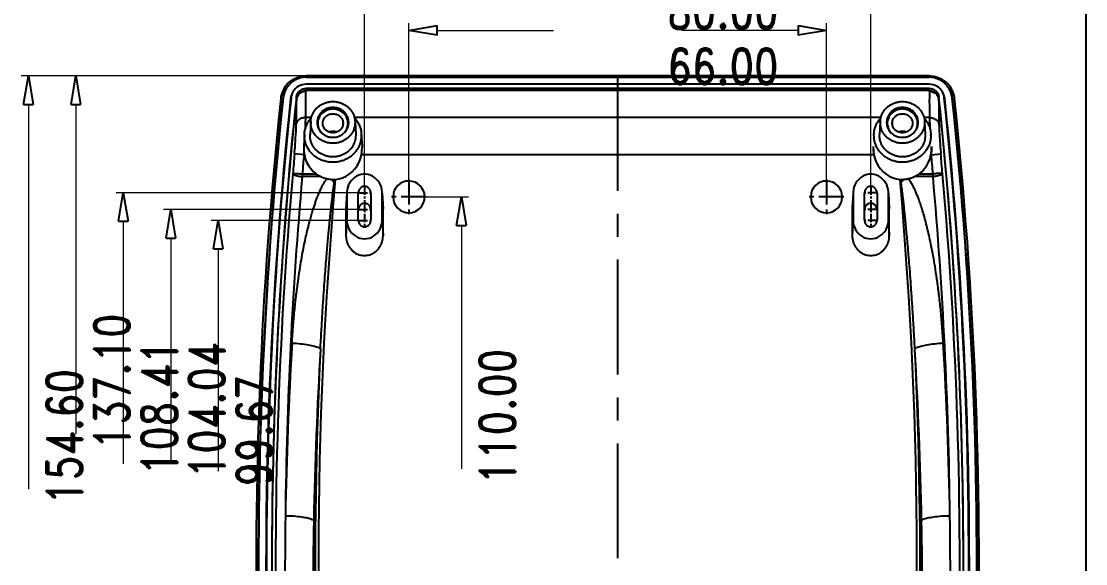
# Model space of a CAD drawing. Header units: millimetres. Extents: x -2947 to 97, y -3022 to 322.
# Drawn here: x -1295.5 to -1160.9, y -2249.8 to -2181.3 of the extents above; entities that cross this region are included whole.
import ezdxf
from ezdxf.enums import TextEntityAlignment as Align

# ---------------------------------------------------------------- set-up
doc = ezdxf.new("R2010")
doc.units = ezdxf.units.MM
doc.linetypes.add('CENTER', pattern=[50.8, 31.75, -6.35, 6.35, -6.35])
doc.layers.get('0').update_dxf_attribs({"linetype": 'CONTINUOUS'})
doc.layers.get('Defpoints').update_dxf_attribs({"linetype": 'CONTINUOUS'})
doc.layers.add('dim', color=3, linetype='CONTINUOUS', lineweight=9)
doc.styles.add('LongTou', font='romand.shx', dxfattribs={"width": 0.8, "bigfont": 'whgdtxt.shx'})

msp = doc.modelspace()

# ---------------------------------------------------------------- linework, layer by layer
at = {"color": 0, "linetype": 'ByBlock', "lineweight": -2}
for p, q in [((-1246.49, -2182.41), (-1242.89, -2181.81)), ((-1242.89, -2183.01), (-1246.49, -2182.41)), ((-1242.89, -2183.01), (-1242.89, -2181.81)), ((-1197.29, -2181.81), (-1193.69, -2182.41)), ((-1197.29, -2181.81), (-1197.29, -2183.01)), ((-1193.69, -2182.41), (-1197.29, -2183.01)), ((-1295.19, -2191.76), (-1294.59, -2188.16)), ((-1294.59, -2188.16), (-1293.99, -2191.76)), ((-1289.19, -2191.76), (-1288.59, -2188.16)), ((-1288.59, -2188.16), (-1287.99, -2191.76)), ((-1295.19, -2191.76), (-1293.99, -2191.76)), ((-1289.19, -2191.76), (-1287.99, -2191.76)), ((-1283.19, -2206.52), (-1282.59, -2202.92)), ((-1282.59, -2202.92), (-1281.99, -2206.52)), ((-1240.45, -2207.04), (-1239.85, -2203.44)), ((-1239.85, -2203.44), (-1239.25, -2207.04)), ((-1277.19, -2208.66), (-1276.59, -2205.06)), ((-1276.59, -2205.06), (-1275.99, -2208.66)), ((-1283.19, -2206.52), (-1281.99, -2206.52)), ((-1271.19, -2210.01), (-1270.59, -2206.41)), ((-1270.59, -2206.41), (-1269.99, -2210.01)), ((-1240.45, -2207.04), (-1239.25, -2207.04)), ((-1277.19, -2208.66), (-1275.99, -2208.66)), ((-1271.19, -2210.01), (-1269.99, -2210.01))]:
    msp.add_line(p, q, dxfattribs=at)
at = {"color": 7}
for p, q in [((-1180.69, -2188.16), (-1259.49, -2188.16)), ((-1180.69, -2189.22), (-1259.49, -2189.22)), ((-1259.46, -2188.33), (-1180.72, -2188.33)), ((-1180.69, -2189.75), (-1259.49, -2189.75)), ((-1259.49, -2190.02), (-1259.49, -2189.75)), ((-1180.69, -2190.02), (-1259.49, -2190.02)), ((-1180.69, -2190.02), (-1180.69, -2189.75)), ((-1262.39, -2190.98), (-1262.43, -2191.04)), ((-1261.38, -2190.91), (-1261.45, -2191.04)), ((-1260.71, -2191.17), (-1260.71, -2190.85)), ((-1260.71, -2191.15), (-1260.71, -2191.17)), ((-1179.47, -2191.17), (-1179.47, -2190.85)), ((-1178.8, -2190.91), (-1178.73, -2191.04)), ((-1177.79, -2190.98), (-1177.76, -2191.04)), ((-1258.81, -2193.43), (-1259.52, -2193.43)), ((-1256.09, -2192.15), (-1256.09, -2192.34)), ((-1186.81, -2193.43), (-1253.37, -2193.43)), ((-1184.09, -2192.15), (-1184.09, -2192.34)), ((-1180.66, -2193.43), (-1181.37, -2193.43)), ((-1258.89, -2193.91), (-1258.97, -2195.55)), ((-1253.29, -2193.91), (-1253.21, -2195.55)), ((-1186.89, -2193.91), (-1186.97, -2195.55)), ((-1181.29, -2193.91), (-1181.21, -2195.55)), ((-1259.69, -2195.52), (-1259.77, -2197.1)), ((-1252.5, -2195.52), (-1252.41, -2197.09)), ((-1180.5, -2195.52), (-1180.49, -2195.68)), ((-1180.41, -2197.1), (-1180.41, -2197.1)), ((-1259.76, -2198.12), (-1260.95, -2198.02)), ((-1259.7, -2198.12), (-1259.76, -2198.12)), ((-1259.7, -2198.12), (-1259.58, -2198.59)), ((-1259.58, -2198.59), (-1259.41, -2199.05)), ((-1252.79, -2199.07), (-1252.6, -2198.61)), ((-1252.6, -2198.61), (-1252.48, -2198.12)), ((-1187.7, -2198.12), (-1252.48, -2198.12)), ((-1187.7, -2198.12), (-1187.58, -2198.61)), ((-1187.58, -2198.61), (-1187.4, -2199.07)), ((-1180.78, -2199.05), (-1180.6, -2198.59)), ((-1180.6, -2198.59), (-1180.48, -2198.12)), ((-1180.43, -2198.12), (-1180.48, -2198.12)), ((-1180.43, -2198.12), (-1179.23, -2198.02)), ((-1259.41, -2199.05), (-1259.18, -2199.48)), ((-1259.18, -2199.48), (-1258.9, -2199.88)), ((-1258.9, -2199.88), (-1258.58, -2200.23)), ((-1253.64, -2200.27), (-1253.31, -2199.91)), ((-1253.31, -2199.91), (-1253.02, -2199.51)), ((-1253.02, -2199.51), (-1252.79, -2199.07)), ((-1187.4, -2199.07), (-1187.16, -2199.51)), ((-1187.16, -2199.51), (-1186.87, -2199.91)), ((-1186.87, -2199.91), (-1186.54, -2200.27)), ((-1181.6, -2200.23), (-1181.28, -2199.88)), ((-1181.28, -2199.88), (-1181, -2199.48)), ((-1181, -2199.48), (-1180.78, -2199.05)), ((-1259.95, -2200.54), (-1259.97, -2200.89)), ((-1257.63, -2200.89), (-1259.97, -2200.89)), ((-1259.95, -2200.54), (-1258.22, -2200.54)), ((-1258.58, -2200.23), (-1258.22, -2200.54)), ((-1255.9, -2201.58), (-1255.85, -2201.25)), ((-1255.79, -2201.24), (-1255.32, -2201.17)), ((-1255.32, -2201.17), (-1254.86, -2201.03)), ((-1254.86, -2201.03), (-1254.43, -2200.83)), ((-1254.43, -2200.83), (-1254.02, -2200.58)), ((-1254.02, -2200.58), (-1253.64, -2200.27)), ((-1253.78, -2201.41), (-1253.96, -2201.66)), ((-1253.58, -2201.19), (-1253.78, -2201.41)), ((-1253.34, -2200.99), (-1253.58, -2201.19)), ((-1253.09, -2200.84), (-1253.34, -2200.99)), ((-1252.82, -2200.72), (-1253.09, -2200.84)), ((-1252.53, -2200.63), (-1252.82, -2200.72)), ((-1252.24, -2200.59), (-1252.53, -2200.63)), ((-1251.94, -2200.59), (-1252.24, -2200.59)), ((-1251.65, -2200.63), (-1251.94, -2200.59)), ((-1251.37, -2200.72), (-1251.65, -2200.63)), ((-1251.09, -2200.84), (-1251.37, -2200.72)), ((-1250.84, -2200.99), (-1251.09, -2200.84)), ((-1250.61, -2201.19), (-1250.84, -2200.99)), ((-1250.4, -2201.41), (-1250.61, -2201.19)), ((-1250.22, -2201.66), (-1250.4, -2201.41)), ((-1189.78, -2201.41), (-1189.96, -2201.66)), ((-1189.58, -2201.19), (-1189.78, -2201.41)), ((-1189.34, -2200.99), (-1189.58, -2201.19)), ((-1189.09, -2200.84), (-1189.34, -2200.99)), ((-1188.82, -2200.72), (-1189.09, -2200.84)), ((-1188.53, -2200.63), (-1188.82, -2200.72)), ((-1188.24, -2200.59), (-1188.53, -2200.63)), ((-1187.94, -2200.59), (-1188.24, -2200.59)), ((-1187.65, -2200.63), (-1187.94, -2200.59)), ((-1187.37, -2200.72), (-1187.65, -2200.63)), ((-1187.09, -2200.84), (-1187.37, -2200.72)), ((-1186.84, -2200.99), (-1187.09, -2200.84)), ((-1186.61, -2201.19), (-1186.84, -2200.99)), ((-1186.4, -2201.41), (-1186.61, -2201.19)), ((-1186.54, -2200.27), (-1186.16, -2200.58)), ((-1186.22, -2201.66), (-1186.4, -2201.41)), ((-1186.16, -2200.58), (-1185.76, -2200.83)), ((-1185.76, -2200.83), (-1185.32, -2201.03)), ((-1185.32, -2201.03), (-1184.86, -2201.17)), ((-1184.86, -2201.17), (-1184.39, -2201.24)), ((-1184.28, -2201.58), (-1184.34, -2201.25)), ((-1180.22, -2200.89), (-1182.55, -2200.89)), ((-1181.97, -2200.54), (-1181.6, -2200.23)), ((-1181.97, -2200.54), (-1180.23, -2200.54)), ((-1180.23, -2200.54), (-1180.22, -2200.89)), ((-1254.29, -2202.52), (-1254.33, -2202.84)), ((-1254.33, -2202.84), (-1254.33, -2202.97)), ((-1254.22, -2202.22), (-1254.29, -2202.52)), ((-1254.11, -2201.93), (-1254.22, -2202.22)), ((-1253.96, -2201.66), (-1254.11, -2201.93)), ((-1252.88, -2202.86), (-1252.89, -2202.97)), ((-1252.86, -2202.75), (-1252.88, -2202.86)), ((-1252.83, -2202.64), (-1252.86, -2202.75)), ((-1252.78, -2202.54), (-1252.83, -2202.64)), ((-1252.73, -2202.45), (-1252.78, -2202.54)), ((-1252.66, -2202.37), (-1252.73, -2202.45)), ((-1252.58, -2202.29), (-1252.66, -2202.37)), ((-1252.49, -2202.23), (-1252.58, -2202.29)), ((-1252.4, -2202.18), (-1252.49, -2202.23)), ((-1252.3, -2202.15), (-1252.4, -2202.18)), ((-1252.2, -2202.12), (-1252.3, -2202.15)), ((-1252.09, -2202.12), (-1252.2, -2202.12)), ((-1251.99, -2202.12), (-1252.09, -2202.12)), ((-1251.88, -2202.15), (-1251.99, -2202.12)), ((-1251.79, -2202.18), (-1251.88, -2202.15)), ((-1251.69, -2202.23), (-1251.79, -2202.18)), ((-1251.6, -2202.29), (-1251.69, -2202.23)), ((-1251.53, -2202.37), (-1251.6, -2202.29)), ((-1251.46, -2202.45), (-1251.53, -2202.37)), ((-1251.4, -2202.54), (-1251.46, -2202.45)), ((-1251.35, -2202.64), (-1251.4, -2202.54)), ((-1251.32, -2202.75), (-1251.35, -2202.64)), ((-1251.3, -2202.86), (-1251.32, -2202.75)), ((-1251.29, -2202.97), (-1251.3, -2202.86)), ((-1250.08, -2201.93), (-1250.22, -2201.66)), ((-1249.96, -2202.22), (-1250.08, -2201.93)), ((-1249.89, -2202.52), (-1249.96, -2202.22)), ((-1249.85, -2202.84), (-1249.89, -2202.52)), ((-1249.85, -2202.97), (-1249.85, -2202.84)), ((-1190.29, -2202.52), (-1190.33, -2202.84)), ((-1190.33, -2202.84), (-1190.33, -2202.97)), ((-1190.22, -2202.22), (-1190.29, -2202.52)), ((-1190.11, -2201.93), (-1190.22, -2202.22)), ((-1189.96, -2201.66), (-1190.11, -2201.93)), ((-1188.88, -2202.86), (-1188.89, -2202.97)), ((-1188.86, -2202.75), (-1188.88, -2202.86)), ((-1188.83, -2202.64), (-1188.86, -2202.75)), ((-1188.78, -2202.54), (-1188.83, -2202.64)), ((-1188.73, -2202.45), (-1188.78, -2202.54)), ((-1188.66, -2202.37), (-1188.73, -2202.45)), ((-1188.58, -2202.29), (-1188.66, -2202.37)), ((-1188.49, -2202.23), (-1188.58, -2202.29)), ((-1188.4, -2202.18), (-1188.49, -2202.23)), ((-1188.3, -2202.15), (-1188.4, -2202.18)), ((-1188.2, -2202.12), (-1188.3, -2202.15)), ((-1188.09, -2202.12), (-1188.2, -2202.12)), ((-1187.99, -2202.12), (-1188.09, -2202.12)), ((-1187.88, -2202.15), (-1187.99, -2202.12)), ((-1187.79, -2202.18), (-1187.88, -2202.15)), ((-1187.69, -2202.23), (-1187.79, -2202.18)), ((-1187.6, -2202.29), (-1187.69, -2202.23)), ((-1187.53, -2202.37), (-1187.6, -2202.29)), ((-1187.46, -2202.45), (-1187.53, -2202.37)), ((-1187.4, -2202.54), (-1187.46, -2202.45)), ((-1187.35, -2202.64), (-1187.4, -2202.54)), ((-1187.32, -2202.75), (-1187.35, -2202.64)), ((-1187.3, -2202.86), (-1187.32, -2202.75)), ((-1187.29, -2202.97), (-1187.3, -2202.86)), ((-1186.08, -2201.93), (-1186.22, -2201.66)), ((-1185.96, -2202.22), (-1186.08, -2201.93)), ((-1185.89, -2202.52), (-1185.96, -2202.22)), ((-1185.85, -2202.84), (-1185.89, -2202.52)), ((-1185.85, -2202.97), (-1185.85, -2202.84)), ((-1254.33, -2202.97), (-1254.44, -2204.96)), ((-1254.33, -2202.97), (-1254.43, -2204.83)), ((-1254.33, -2202.97), (-1254.33, -2206.36)), ((-1252.89, -2206.36), (-1252.89, -2202.97)), ((-1251.29, -2202.97), (-1251.29, -2206.36)), ((-1249.75, -2204.83), (-1249.85, -2202.97)), ((-1249.85, -2202.97), (-1249.75, -2204.96)), ((-1249.85, -2206.36), (-1249.85, -2202.97)), ((-1190.33, -2202.97), (-1190.44, -2204.96)), ((-1190.33, -2202.97), (-1190.43, -2204.83)), ((-1190.33, -2202.97), (-1190.33, -2206.36)), ((-1188.89, -2206.36), (-1188.89, -2202.97)), ((-1187.29, -2202.97), (-1187.29, -2206.36)), ((-1185.75, -2204.83), (-1185.85, -2202.97)), ((-1185.85, -2202.97), (-1185.75, -2204.96)), ((-1185.85, -2206.36), (-1185.85, -2202.97)), ((-1254.43, -2204.83), (-1254.44, -2204.96)), ((-1254.44, -2204.96), (-1254.44, -2208.36)), ((-1252.88, -2204.99), (-1252.89, -2205.11)), ((-1252.86, -2204.89), (-1252.88, -2204.99)), ((-1252.83, -2204.78), (-1252.86, -2204.89)), ((-1252.78, -2204.68), (-1252.83, -2204.78)), ((-1252.73, -2204.59), (-1252.78, -2204.68)), ((-1252.66, -2204.5), (-1252.73, -2204.59)), ((-1252.58, -2204.43), (-1252.66, -2204.5)), ((-1252.49, -2204.37), (-1252.58, -2204.43)), ((-1252.4, -2204.32), (-1252.49, -2204.37)), ((-1252.3, -2204.29), (-1252.4, -2204.32)), ((-1252.2, -2204.26), (-1252.3, -2204.29)), ((-1252.09, -2204.26), (-1252.2, -2204.26)), ((-1251.99, -2204.26), (-1252.09, -2204.26)), ((-1251.88, -2204.29), (-1251.99, -2204.26)), ((-1251.79, -2204.32), (-1251.88, -2204.29)), ((-1251.69, -2204.37), (-1251.79, -2204.32)), ((-1251.6, -2204.43), (-1251.69, -2204.37)), ((-1251.53, -2204.5), (-1251.6, -2204.43)), ((-1251.46, -2204.59), (-1251.53, -2204.5)), ((-1251.4, -2204.68), (-1251.46, -2204.59)), ((-1251.35, -2204.78), (-1251.4, -2204.68)), ((-1251.32, -2204.89), (-1251.35, -2204.78)), ((-1251.3, -2204.99), (-1251.32, -2204.89)), ((-1251.29, -2205.11), (-1251.3, -2204.99)), ((-1249.75, -2204.96), (-1249.75, -2204.83)), ((-1249.75, -2208.36), (-1249.75, -2204.96)), ((-1190.43, -2204.83), (-1190.44, -2204.96)), ((-1190.44, -2204.96), (-1190.44, -2208.36)), ((-1188.88, -2204.99), (-1188.89, -2205.11)), ((-1188.86, -2204.89), (-1188.88, -2204.99)), ((-1188.83, -2204.78), (-1188.86, -2204.89)), ((-1188.78, -2204.68), (-1188.83, -2204.78)), ((-1188.73, -2204.59), (-1188.78, -2204.68)), ((-1188.66, -2204.5), (-1188.73, -2204.59)), ((-1188.58, -2204.43), (-1188.66, -2204.5)), ((-1188.49, -2204.37), (-1188.58, -2204.43)), ((-1188.4, -2204.32), (-1188.49, -2204.37)), ((-1188.3, -2204.29), (-1188.4, -2204.32)), ((-1188.2, -2204.26), (-1188.3, -2204.29)), ((-1188.09, -2204.26), (-1188.2, -2204.26)), ((-1187.99, -2204.26), (-1188.09, -2204.26)), ((-1187.88, -2204.29), (-1187.99, -2204.26)), ((-1187.79, -2204.32), (-1187.88, -2204.29)), ((-1187.69, -2204.37), (-1187.79, -2204.32)), ((-1187.6, -2204.43), (-1187.69, -2204.37)), ((-1187.53, -2204.5), (-1187.6, -2204.43)), ((-1187.46, -2204.59), (-1187.53, -2204.5)), ((-1187.4, -2204.68), (-1187.46, -2204.59)), ((-1187.35, -2204.78), (-1187.4, -2204.68)), ((-1187.32, -2204.89), (-1187.35, -2204.78)), ((-1187.3, -2204.99), (-1187.32, -2204.89)), ((-1187.29, -2205.11), (-1187.3, -2204.99)), ((-1185.75, -2204.96), (-1185.75, -2204.83)), ((-1185.75, -2208.36), (-1185.75, -2204.96)), ((-1254.33, -2206.36), (-1254.44, -2208.36)), ((-1254.33, -2206.36), (-1254.31, -2206.67)), ((-1254.31, -2206.67), (-1254.26, -2206.98)), ((-1252.89, -2206.36), (-1252.88, -2206.47)), ((-1252.88, -2206.47), (-1252.86, -2206.58)), ((-1252.86, -2206.58), (-1252.83, -2206.69)), ((-1252.83, -2206.69), (-1252.78, -2206.79)), ((-1252.78, -2206.79), (-1252.73, -2206.88)), ((-1252.73, -2206.88), (-1252.66, -2206.96)), ((-1251.53, -2206.96), (-1251.46, -2206.88)), ((-1251.46, -2206.88), (-1251.4, -2206.79)), ((-1251.4, -2206.79), (-1251.35, -2206.69)), ((-1251.35, -2206.69), (-1251.32, -2206.58)), ((-1251.32, -2206.58), (-1251.3, -2206.47)), ((-1251.3, -2206.47), (-1251.29, -2206.36)), ((-1249.93, -2206.98), (-1249.87, -2206.67)), ((-1249.87, -2206.67), (-1249.85, -2206.36)), ((-1249.85, -2206.36), (-1249.75, -2208.36)), ((-1190.33, -2206.36), (-1190.44, -2208.36)), ((-1190.33, -2206.36), (-1190.31, -2206.67)), ((-1190.31, -2206.67), (-1190.26, -2206.98)), ((-1188.89, -2206.36), (-1188.88, -2206.47)), ((-1188.88, -2206.47), (-1188.86, -2206.58)), ((-1188.86, -2206.58), (-1188.83, -2206.69)), ((-1188.83, -2206.69), (-1188.78, -2206.79)), ((-1188.78, -2206.79), (-1188.73, -2206.88)), ((-1188.73, -2206.88), (-1188.66, -2206.96)), ((-1187.53, -2206.96), (-1187.46, -2206.88)), ((-1187.46, -2206.88), (-1187.4, -2206.79)), ((-1187.4, -2206.79), (-1187.35, -2206.69)), ((-1187.35, -2206.69), (-1187.32, -2206.58)), ((-1187.32, -2206.58), (-1187.3, -2206.47)), ((-1187.3, -2206.47), (-1187.29, -2206.36)), ((-1185.93, -2206.98), (-1185.87, -2206.67)), ((-1185.87, -2206.67), (-1185.85, -2206.36)), ((-1185.85, -2206.36), (-1185.75, -2208.36)), ((-1254.26, -2206.98), (-1254.16, -2207.27)), ((-1254.16, -2207.27), (-1254.03, -2207.55)), ((-1254.03, -2207.55), (-1253.87, -2207.81)), ((-1253.87, -2207.81), (-1253.68, -2208.05)), ((-1253.68, -2208.05), (-1253.46, -2208.25)), ((-1252.66, -2206.96), (-1252.58, -2207.04)), ((-1252.58, -2207.04), (-1252.49, -2207.1)), ((-1252.49, -2207.1), (-1252.4, -2207.15)), ((-1252.4, -2207.15), (-1252.3, -2207.18)), ((-1252.3, -2207.18), (-1252.2, -2207.21)), ((-1252.2, -2207.21), (-1252.09, -2207.21)), ((-1252.09, -2207.21), (-1251.99, -2207.21)), ((-1251.99, -2207.21), (-1251.88, -2207.18)), ((-1251.88, -2207.18), (-1251.79, -2207.15)), ((-1251.79, -2207.15), (-1251.69, -2207.1)), ((-1251.69, -2207.1), (-1251.6, -2207.04)), ((-1251.6, -2207.04), (-1251.53, -2206.96)), ((-1250.73, -2208.25), (-1250.51, -2208.05)), ((-1250.51, -2208.05), (-1250.31, -2207.81)), ((-1250.31, -2207.81), (-1250.15, -2207.55)), ((-1250.15, -2207.55), (-1250.02, -2207.27)), ((-1250.02, -2207.27), (-1249.93, -2206.98)), ((-1190.26, -2206.98), (-1190.16, -2207.27)), ((-1190.16, -2207.27), (-1190.03, -2207.55)), ((-1190.03, -2207.55), (-1189.87, -2207.81)), ((-1189.87, -2207.81), (-1189.68, -2208.05)), ((-1189.68, -2208.05), (-1189.46, -2208.25)), ((-1188.66, -2206.96), (-1188.58, -2207.04)), ((-1188.58, -2207.04), (-1188.49, -2207.1)), ((-1188.49, -2207.1), (-1188.4, -2207.15)), ((-1188.4, -2207.15), (-1188.3, -2207.18)), ((-1188.3, -2207.18), (-1188.2, -2207.21)), ((-1188.2, -2207.21), (-1188.09, -2207.21)), ((-1188.09, -2207.21), (-1187.99, -2207.21)), ((-1187.99, -2207.21), (-1187.88, -2207.18)), ((-1187.88, -2207.18), (-1187.79, -2207.15)), ((-1187.79, -2207.15), (-1187.69, -2207.1)), ((-1187.69, -2207.1), (-1187.6, -2207.04)), ((-1187.6, -2207.04), (-1187.53, -2206.96)), ((-1186.73, -2208.25), (-1186.51, -2208.05)), ((-1186.51, -2208.05), (-1186.31, -2207.81)), ((-1186.31, -2207.81), (-1186.15, -2207.55)), ((-1186.15, -2207.55), (-1186.02, -2207.27)), ((-1186.02, -2207.27), (-1185.93, -2206.98)), ((-1253.46, -2208.25), (-1253.21, -2208.42)), ((-1253.21, -2208.42), (-1252.95, -2208.56)), ((-1252.95, -2208.56), (-1252.67, -2208.66)), ((-1252.67, -2208.66), (-1252.38, -2208.72)), ((-1252.38, -2208.72), (-1252.09, -2208.74)), ((-1252.09, -2208.74), (-1251.8, -2208.72)), ((-1251.8, -2208.72), (-1251.51, -2208.66)), ((-1251.51, -2208.66), (-1251.23, -2208.56)), ((-1251.23, -2208.56), (-1250.97, -2208.42)), ((-1250.97, -2208.42), (-1250.73, -2208.25)), ((-1189.46, -2208.25), (-1189.21, -2208.42)), ((-1189.21, -2208.42), (-1188.95, -2208.56)), ((-1188.95, -2208.56), (-1188.67, -2208.66)), ((-1188.67, -2208.66), (-1188.38, -2208.72)), ((-1188.38, -2208.72), (-1188.09, -2208.74)), ((-1188.09, -2208.74), (-1187.8, -2208.72)), ((-1187.8, -2208.72), (-1187.51, -2208.66)), ((-1187.51, -2208.66), (-1187.23, -2208.56)), ((-1187.23, -2208.56), (-1186.97, -2208.42)), ((-1186.97, -2208.42), (-1186.73, -2208.25))]:
    msp.add_line(p, q, dxfattribs=at)
at = {"color": 1, "linetype": 'CENTER', "ltscale": 0.456987}
msp.add_line((-1220.09, -2188.16), (-1220.09, -2311.84), dxfattribs=at)
at = {"color": 1, "linetype": 'CENTER', "ltscale": 0.1}
for p, q in [((-1246.49, -2201.24), (-1246.49, -2205.64)), ((-1193.69, -2201.24), (-1193.69, -2205.64)), ((-1244.29, -2203.44), (-1248.69, -2203.44)), ((-1191.49, -2203.44), (-1195.89, -2203.44))]:
    msp.add_line(p, q, dxfattribs=at)
at = {"color": 1, "linetype": 'CENTER', "ltscale": 0.033972}
for p, q in [((-1252.09, -2202.12), (-1252.09, -2207.21)), ((-1188.09, -2202.12), (-1188.09, -2207.21))]:
    msp.add_line(p, q, dxfattribs=at)
at = {"color": 1, "linetype": 'CENTER', "ltscale": 0.04}
for p, q in [((-1252.97, -2202.92), (-1251.21, -2202.92)), ((-1187.21, -2202.92), (-1188.97, -2202.92)), ((-1252.97, -2205.06), (-1251.21, -2205.06)), ((-1187.21, -2205.06), (-1188.97, -2205.06)), ((-1252.97, -2206.41), (-1251.21, -2206.41)), ((-1187.21, -2206.41), (-1188.97, -2206.41))]:
    msp.add_line(p, q, dxfattribs=at)
at = {"color": 7}
for centre, radius, start, end in [((-1259.5, -2191.36), 3.21, 136.9496, 174.0328), ((-1259.49, -2191.12), 1.91, 90.0384, 149.8383), ((-1180.69, -2191.12), 1.91, 30.1588, 89.9621), ((-1180.68, -2191.36), 3.21, 5.978, 43.0395), ((-1259.46, -2191.36), 2.99, 149.8849, 173.9268), ((-1259.45, -2191.29), 2.96, 149.8892, 173.9317), ((-1259.51, -2191.25), 1.95, 149.8509, 173.9277), ((-1259.51, -2191.11), 1.88, 149.8455, 173.934), ((-1259.49, -2191.3), 1.22, 137.8559, 159.4338), ((-1259.49, -2191.31), 1.23, 102.6947, 137.9407), ((-1259.53, -2191.41), 1.28, 89.2123, 99.7737), ((-1239.07, -2194.97), 21.01, 166.3743, 166.673), ((-1201.07, -2194.96), 20.96, 13.3268, 13.6262), ((-1180.65, -2191.41), 1.28, 80.2213, 90.7872), ((-1180.7, -2191.31), 1.23, 42.1528, 77.3036), ((-1180.69, -2191.3), 1.23, 20.5731, 42.2281), ((-1180.67, -2191.11), 1.88, 6.0796, 30.1385), ((-1180.67, -2191.25), 1.95, 6.0724, 30.1467), ((-1180.73, -2191.29), 2.96, 6.0682, 30.1107), ((-1180.73, -2191.36), 2.99, 6.0809, 30.1151), ((-705.81, -2249.84), 559.98, 173.9713, 181.395), ((-705.8, -2249.91), 559.73, 173.9631, 181.395), ((-705.8, -2249.84), 559.69, 173.9631, 181.395), ((-705.79, -2249.86), 558.76, 173.9578, 181.3947), ((-705.79, -2249.72), 558.7, 173.9578, 181.3939), ((-705.8, -2249.59), 558.01, 173.9575, 179.9986), ((-705.8, -2249.82), 558, 173.9669, 174.6754), ((-1734.38, -2249.59), 558, 0.0014, 6.0425), ((-1734.38, -2249.82), 558, 5.3246, 6.0331), ((-1734.39, -2249.72), 558.69, 358.6061, 6.0422), ((-1734.39, -2249.86), 558.76, 358.6053, 6.0422), ((-1734.38, -2249.84), 559.69, 358.605, 6.0369), ((-1734.38, -2249.91), 559.73, 358.605, 6.037), ((-1734.38, -2249.84), 559.98, 358.605, 6.0287), ((-1256.09, -2196.65), 1.48, 70.5783, 109.4225), ((-1256.09, -2197.27), 1.97, 82.2834, 97.7137), ((-1184.5, -2195.68), 3.19, 180.0009, 183.0523), ((-1184.09, -2196.65), 1.48, 70.5783, 109.4225), ((-1184.09, -2197.27), 1.97, 82.2834, 97.7137), ((-1183.69, -2195.68), 3.2, 0.0015, 2.9799), ((-1183.14, -2197.34), 4.64, 177.0262, 179.0605), ((-1183.31, -2197.34), 4.46, 179.0542, 182.1467), ((-1184.96, -2197.33), 4.55, 357.951, 3.0057), ((-707.64, -2249.82), 556.17, 174.6576, 179.9741), ((-706.1, -2244.64), 556.8, 175.1968, 175.4546), ((-706.07, -2244.64), 555.64, 175.1968, 175.4473), ((-1255.79, -2197.38), 3.98, 187.473, 190.7704), ((-1183.49, -2197.34), 4.28, 182.1502, 184.7989), ((-1183.72, -2197.36), 4.05, 184.7707, 190.7416), ((-1184.39, -2197.37), 3.98, 349.3597, 352.5266), ((-1184.34, -2197.38), 3.93, 349.2203, 350.8798), ((-1184.33, -2197.38), 3.92, 349.2195, 349.3502), ((-1184.47, -2197.36), 4.06, 350.8868, 352.5107), ((-1184.62, -2197.35), 4.21, 352.5421, 357.9582), ((-1734.08, -2244.64), 555.6, 4.5527, 4.8032), ((-1734.07, -2244.64), 556.79, 4.5454, 4.8032), ((-1732.84, -2249.84), 556.47, 0.0273, 5.341), ((-705.72, -2249.81), 557.62, 174.9283, 181.396), ((-705.68, -2250.02), 556.46, 174.9344, 179.3508), ((-705.81, -2249.84), 552.12, 174.9504, 184.793), ((-1256.09, -2197.52), 3.7, 245.4224, 258.1174), ((-1275.2, -2221.43), 27.69, 45.8119, 46.848), ((-1255.91, -2197.24), 4.01, 264.9805, 270.9541), ((-1255.86, -2200.43), 0.819, 271.0275, 274.9762), ((-1246.49, -2203.44), 2, 180.5, 179.5), ((-1193.69, -2203.44), 2, 180.5, 179.5), ((-1184.32, -2200.42), 0.828, 265.0345, 266.9913), ((-1184.32, -2200.43), 0.819, 265.0237, 268.9726), ((-1734.37, -2249.84), 552.12, 355.207, 5.0496), ((-1184.32, -2200.44), 0.809, 266.9899, 268.9846), ((-1184.27, -2197.24), 4.01, 269.0458, 275.0375), ((-1184.27, -2197.34), 3.9, 269.0041, 272.0897), ((-1164.91, -2221.5), 27.79, 133.1535, 134.1859), ((-1184.27, -2197.2), 4.05, 272.0766, 273.0891), ((-1184.28, -2197.09), 4.15, 273.093, 274.9943), ((-1184.31, -2196.71), 4.53, 274.9859, 275.1278), ((-1184.32, -2196.57), 4.68, 275.139, 277.356), ((-1184.35, -2196.36), 4.89, 277.3479, 278.579), ((-1184.37, -2196.23), 5.03, 278.5784, 279.6553), ((-1184.4, -2196.07), 5.18, 279.6594, 281.8902), ((-1184.09, -2197.52), 3.7, 281.8835, 294.5776), ((-1183.92, -2197.9), 3.28, 294.5669, 298.7427), ((-1183.88, -2197.97), 3.21, 298.7532, 300.3858), ((-1183.86, -2198.01), 3.16, 300.3838, 302.8569), ((-1183.83, -2198.06), 3.1, 302.8536, 306.8401), ((-1734.4, -2250.02), 556.35, 0.6489, 5.0662), ((-1734.46, -2249.81), 557.62, 358.604, 5.0717), ((-1246.49, -2203.44), 2, 179.5, 180.5), ((-1193.69, -2203.44), 2, 179.5, 180.5), ((-705.76, -2254.36), 556.44, 176.6564, 178.9043), ((-705.76, -2254.98), 552.85, 176.6529, 178.9008), ((-705.81, -2249.84), 552.52, 177.1849, 184.793), ((-1734.37, -2249.84), 552.52, 355.207, 2.8151), ((-1734.42, -2254.98), 552.85, 1.0992, 3.3471), ((-1734.42, -2254.36), 556.44, 1.0957, 3.3436), ((-705.81, -2251.1), 556.34, 179.2392, 181.2833), ((-705.55, -2254.99), 553.06, 178.9008, 180.9441), ((-1734.63, -2254.99), 553.06, 359.0559, 1.0992), ((-1734.37, -2251.1), 556.34, 358.7166, 0.7608), ((-705.78, -2249.55), 558.02, 180.0025, 181.395), ((-1734.38, -2249.55), 558.01, 358.605, 359.9976)]:
    msp.add_arc(centre, radius, start, end, dxfattribs=at)
for points, start_tangent, end_tangent in [([(-1259.46, -2188.33), (-1259.82, -2188.35), (-1260.17, -2188.42), (-1260.51, -2188.53), (-1260.83, -2188.67), (-1261.14, -2188.86), (-1261.42, -2189.08), (-1261.68, -2189.34), (-1261.9, -2189.63), (-1262.01, -2189.81)], (-1, 0), (-0.501867, -0.864945)), ([(-1261.85, -2189.17), (-1261.57, -2188.91), (-1261.27, -2188.69), (-1260.94, -2188.51), (-1260.6, -2188.36), (-1260.24, -2188.25), (-1259.87, -2188.18), (-1259.49, -2188.16)], (0.691878, 0.722015), (1, 0)), ([(-1178.17, -2189.81), (-1178.29, -2189.63), (-1178.51, -2189.34), (-1178.76, -2189.08), (-1179.04, -2188.86), (-1179.35, -2188.67), (-1179.68, -2188.53), (-1180.02, -2188.42), (-1180.37, -2188.35), (-1180.72, -2188.33)], (-0.501866, 0.864945), (-1, 0)), ([(-1180.69, -2188.16), (-1180.32, -2188.18), (-1179.94, -2188.25), (-1179.58, -2188.36), (-1179.24, -2188.51), (-1178.92, -2188.69), (-1178.62, -2188.91), (-1178.34, -2189.17)], (1, 0), (0.691861, -0.722031)), ([(-1260.71, -2190.85), (-1260.67, -2190.65), (-1260.6, -2190.46), (-1260.5, -2190.29), (-1260.38, -2190.13), (-1260.23, -2190), (-1260.06, -2189.89), (-1259.88, -2189.81), (-1259.68, -2189.77), (-1259.49, -2189.75)], (0.105265, 0.994444), (1, 0)), ([(-1259.75, -2190.15), (-1259.89, -2190.18), (-1260.22, -2190.33), (-1260.44, -2190.52)], (-0.985474, -0.169826), (-0.669906, -0.742446)), ([(-1259.76, -2190.11), (-1259.72, -2190.07), (-1259.71, -2190.04)], (0.812908, 0.582392), (-0.074118, 0.997249)), ([(-1259.71, -2190.04), (-1259.63, -2190.04), (-1259.56, -2190.03), (-1259.49, -2190.02)], (0.998085, 0.061857), (1, 0)), ([(-1259.52, -2193.43), (-1259.51, -2192.74), (-1259.5, -2192.07), (-1259.5, -2191.4), (-1259.5, -2190.75), (-1259.52, -2190.13)], (0.023485, 0.999724), (-0.036551, 0.999332)), ([(-1180.69, -2189.75), (-1180.5, -2189.77), (-1180.31, -2189.81), (-1180.12, -2189.89), (-1179.96, -2190), (-1179.81, -2190.13), (-1179.68, -2190.29), (-1179.58, -2190.46), (-1179.51, -2190.65), (-1179.47, -2190.85)], (1, 0), (0.105265, -0.994444)), ([(-1180.69, -2190.02), (-1180.62, -2190.03), (-1180.55, -2190.04), (-1180.47, -2190.04)], (1, 0), (0.9981, -0.061611)), ([(-1180.67, -2190.13), (-1180.68, -2190.73), (-1180.69, -2191.37), (-1180.68, -2192.02), (-1180.68, -2192.68), (-1180.66, -2193.43)], (-0.03655, -0.999332), (0.023485, -0.999724)), ([(-1180.47, -2190.04), (-1180.46, -2190.07), (-1180.43, -2190.11)], (-0.073163, -0.99732), (0.812869, -0.582447)), ([(-1180.43, -2190.15), (-1180.3, -2190.18), (-1179.96, -2190.33), (-1179.74, -2190.52)], (0.985461, -0.169902), (0.67014, -0.742235)), ([(-1260.72, -2194.26), (-1260.7, -2193.62), (-1260.69, -2193), (-1260.69, -2192.36), (-1260.69, -2191.75), (-1260.71, -2191.15)], (0.02498, 0.999688), (-0.037256, 0.999306)), ([(-1260.64, -2190.87), (-1260.67, -2190.97), (-1260.71, -2191.15)], (-0.350862, -0.936427), (-0.122227, -0.992502)), ([(-1258.89, -2193.91), (-1258.86, -2193.66), (-1258.78, -2193.29), (-1258.64, -2192.94), (-1258.45, -2192.61), (-1258.21, -2192.31), (-1257.93, -2192.04), (-1257.61, -2191.82), (-1257.25, -2191.64), (-1256.88, -2191.51), (-1256.49, -2191.43), (-1256.09, -2191.4)], (0.051969, 0.998649), (1, 0)), ([(-1256.09, -2191.4), (-1255.69, -2191.43), (-1255.3, -2191.51), (-1254.93, -2191.64), (-1254.58, -2191.82), (-1254.26, -2192.04), (-1253.98, -2192.31), (-1253.74, -2192.61), (-1253.54, -2192.94), (-1253.4, -2193.29), (-1253.32, -2193.66), (-1253.29, -2193.91)], (1, 0), (0.051969, -0.998649)), ([(-1186.89, -2193.91), (-1186.86, -2193.66), (-1186.78, -2193.29), (-1186.64, -2192.94), (-1186.45, -2192.61), (-1186.21, -2192.31), (-1185.93, -2192.04), (-1185.61, -2191.82), (-1185.25, -2191.64), (-1184.88, -2191.51), (-1184.49, -2191.43), (-1184.09, -2191.4)], (0.051969, 0.998649), (1, 0)), ([(-1184.09, -2191.4), (-1183.69, -2191.43), (-1183.3, -2191.51), (-1182.93, -2191.64), (-1182.58, -2191.82), (-1182.26, -2192.04), (-1181.98, -2192.31), (-1181.74, -2192.61), (-1181.54, -2192.94), (-1181.4, -2193.29), (-1181.32, -2193.66), (-1181.29, -2193.91)], (1, 0), (0.051969, -0.998649)), ([(-1179.48, -2191.15), (-1179.51, -2190.97), (-1179.55, -2190.87)], (-0.122228, 0.992502), (-0.350826, 0.936441)), ([(-1179.48, -2191.15), (-1179.49, -2191.73), (-1179.49, -2192.33), (-1179.49, -2192.95), (-1179.48, -2193.56), (-1179.47, -2194.26)], (-0.037255, -0.999306), (0.02498, -0.999688)), ([(-1259.52, -2193.43), (-1259.95, -2193.49), (-1260.33, -2193.66), (-1260.59, -2193.93), (-1260.72, -2194.26)], (-0.999953, 0.009656), (-0.131783, -0.991279)), ([(-1259.57, -2194.83), (-1259.56, -2194.67), (-1259.54, -2194.01), (-1259.52, -2193.43)], (0.043409, 0.999057), (0.019892, 0.999802)), ([(-1256.09, -2192.15), (-1256.48, -2192.19), (-1256.86, -2192.3), (-1257.2, -2192.47), (-1257.51, -2192.7), (-1257.75, -2192.99), (-1257.94, -2193.31), (-1258.05, -2193.67), (-1258.09, -2194.04), (-1258.05, -2194.4), (-1257.94, -2194.76), (-1257.75, -2195.08), (-1257.51, -2195.37), (-1257.41, -2195.45)], (-1, 0), (0.771454, -0.636285)), ([(-1256.09, -2192.34), (-1256.39, -2192.36), (-1256.68, -2192.43), (-1256.96, -2192.53), (-1257.21, -2192.68), (-1257.44, -2192.86), (-1257.64, -2193.08), (-1257.8, -2193.32), (-1257.91, -2193.58), (-1257.98, -2193.86), (-1258.01, -2194.14), (-1257.98, -2194.43), (-1257.91, -2194.7), (-1257.8, -2194.97), (-1257.64, -2195.21), (-1257.44, -2195.42)], (-1, 0.000001), (0.730112, -0.683328)), ([(-1257.37, -2194.08), (-1257.35, -2193.93), (-1257.29, -2193.73), (-1257.2, -2193.54), (-1257.07, -2193.37), (-1256.91, -2193.22), (-1256.73, -2193.1), (-1256.53, -2193.01), (-1256.31, -2192.96), (-1256.09, -2192.94)], (0.051958, 0.998649), (1, 0)), ([(-1254.77, -2195.45), (-1254.68, -2195.37), (-1254.43, -2195.08), (-1254.24, -2194.76), (-1254.13, -2194.4), (-1254.09, -2194.04), (-1254.13, -2193.67), (-1254.24, -2193.31), (-1254.43, -2192.99), (-1254.68, -2192.7), (-1254.98, -2192.47), (-1255.33, -2192.3), (-1255.7, -2192.19), (-1256.09, -2192.15)], (0.771454, 0.636285), (-1, 0)), ([(-1254.74, -2195.42), (-1254.55, -2195.21), (-1254.39, -2194.97), (-1254.27, -2194.7), (-1254.2, -2194.43), (-1254.18, -2194.14), (-1254.2, -2193.86), (-1254.27, -2193.58), (-1254.39, -2193.32), (-1254.55, -2193.08), (-1254.74, -2192.86), (-1254.97, -2192.68), (-1255.23, -2192.53), (-1255.5, -2192.43), (-1255.79, -2192.36), (-1256.09, -2192.34)], (0.730113, 0.683326), (-1, 0.000001)), ([(-1256.09, -2192.94), (-1255.87, -2192.96), (-1255.65, -2193.01), (-1255.45, -2193.1), (-1255.27, -2193.22), (-1255.11, -2193.37), (-1254.98, -2193.54), (-1254.89, -2193.73), (-1254.83, -2193.93), (-1254.81, -2194.08)], (1, 0), (0.051958, -0.998649)), ([(-1184.09, -2192.15), (-1184.48, -2192.19), (-1184.86, -2192.3), (-1185.2, -2192.47), (-1185.51, -2192.7), (-1185.75, -2192.99), (-1185.94, -2193.31), (-1186.05, -2193.67), (-1186.09, -2194.04), (-1186.05, -2194.4), (-1185.94, -2194.76), (-1185.75, -2195.08), (-1185.51, -2195.37), (-1185.41, -2195.45)], (-1, 0), (0.771454, -0.636285)), ([(-1184.09, -2192.34), (-1184.39, -2192.36), (-1184.68, -2192.43), (-1184.96, -2192.53), (-1185.21, -2192.68), (-1185.44, -2192.86), (-1185.64, -2193.08), (-1185.8, -2193.32), (-1185.91, -2193.58), (-1185.98, -2193.86), (-1186.01, -2194.14), (-1185.98, -2194.43), (-1185.91, -2194.7), (-1185.8, -2194.97), (-1185.64, -2195.21), (-1185.44, -2195.42)], (-1, 0.000001), (0.730109, -0.68333)), ([(-1185.37, -2194.08), (-1185.35, -2193.93), (-1185.29, -2193.73), (-1185.2, -2193.54), (-1185.07, -2193.37), (-1184.91, -2193.22), (-1184.73, -2193.1), (-1184.53, -2193.01), (-1184.31, -2192.96), (-1184.09, -2192.94)], (0.051958, 0.998649), (1, 0)), ([(-1182.77, -2195.45), (-1182.68, -2195.37), (-1182.43, -2195.08), (-1182.24, -2194.76), (-1182.13, -2194.4), (-1182.09, -2194.04), (-1182.13, -2193.67), (-1182.24, -2193.31), (-1182.43, -2192.99), (-1182.68, -2192.7), (-1182.98, -2192.47), (-1183.33, -2192.3), (-1183.7, -2192.19), (-1184.09, -2192.15)], (0.771454, 0.636285), (-1, 0)), ([(-1182.74, -2195.42), (-1182.55, -2195.21), (-1182.39, -2194.97), (-1182.27, -2194.7), (-1182.2, -2194.43), (-1182.18, -2194.14), (-1182.2, -2193.86), (-1182.27, -2193.58), (-1182.39, -2193.32), (-1182.55, -2193.08), (-1182.74, -2192.86), (-1182.97, -2192.68), (-1183.23, -2192.53), (-1183.5, -2192.43), (-1183.79, -2192.36), (-1184.09, -2192.34)], (0.730116, 0.683324), (-1, 0.000001)), ([(-1184.09, -2192.94), (-1183.87, -2192.96), (-1183.65, -2193.01), (-1183.45, -2193.1), (-1183.27, -2193.22), (-1183.11, -2193.37), (-1182.98, -2193.54), (-1182.89, -2193.73), (-1182.83, -2193.93), (-1182.81, -2194.08)], (1, 0), (0.051958, -0.998649)), ([(-1180.66, -2193.43), (-1180.23, -2193.49), (-1179.86, -2193.66), (-1179.59, -2193.93), (-1179.47, -2194.26)], (0.999953, 0.009657), (0.131789, -0.991278)), ([(-1180.66, -2193.43), (-1180.65, -2194), (-1180.62, -2194.66), (-1180.61, -2194.83)], (0.019892, -0.999802), (0.0434, -0.999058)), ([(-1260.95, -2198.02), (-1260.86, -2196.95), (-1260.8, -2195.93), (-1260.74, -2195.02), (-1260.72, -2194.26)], (0.083728, 0.996489), (0.024996, 0.999688)), ([(-1259.69, -2195.52), (-1259.68, -2195.38), (-1259.6, -2194.92), (-1259.45, -2194.47), (-1259.25, -2194.05), (-1258.98, -2193.65), (-1258.83, -2193.48)], (0.051986, 0.998648), (0.671829, 0.740706)), ([(-1256.09, -2196.67), (-1256.49, -2196.65), (-1256.88, -2196.57), (-1257.25, -2196.43), (-1257.61, -2196.25), (-1257.93, -2196.03), (-1258.21, -2195.76), (-1258.45, -2195.46), (-1258.64, -2195.13), (-1258.78, -2194.78), (-1258.86, -2194.41), (-1258.89, -2194.04), (-1258.89, -2193.91)], (-1, 0), (0.051969, 0.998649)), ([(-1256.09, -2195.35), (-1256.31, -2195.33), (-1256.53, -2195.28), (-1256.73, -2195.19), (-1256.91, -2195.07), (-1257.07, -2194.92), (-1257.2, -2194.75), (-1257.29, -2194.56), (-1257.35, -2194.35), (-1257.37, -2194.14), (-1257.37, -2194.08)], (-1, 0), (0.051958, 0.998649)), ([(-1253.29, -2193.91), (-1253.29, -2194.04), (-1253.32, -2194.41), (-1253.4, -2194.78), (-1253.54, -2195.13), (-1253.74, -2195.46), (-1253.98, -2195.76), (-1254.26, -2196.03), (-1254.58, -2196.25), (-1254.93, -2196.43), (-1255.3, -2196.57), (-1255.69, -2196.65), (-1256.09, -2196.67)], (0.051969, -0.998649), (-1, 0)), ([(-1254.81, -2194.08), (-1254.81, -2194.14), (-1254.83, -2194.35), (-1254.89, -2194.56), (-1254.98, -2194.75), (-1255.11, -2194.92), (-1255.27, -2195.07), (-1255.45, -2195.19), (-1255.65, -2195.28), (-1255.87, -2195.33), (-1256.09, -2195.35)], (0.051958, -0.998649), (-1, 0)), ([(-1253.35, -2193.48), (-1253.21, -2193.65), (-1252.94, -2194.05), (-1252.73, -2194.47), (-1252.58, -2194.92), (-1252.51, -2195.38), (-1252.5, -2195.52)], (0.671829, -0.740706), (0.051986, -0.998648)), ([(-1187.69, -2195.68), (-1187.68, -2195.38), (-1187.6, -2194.92), (-1187.45, -2194.47), (-1187.25, -2194.05), (-1186.98, -2193.65), (-1186.83, -2193.48)], (-0.000027, 1), (0.671829, 0.740706)), ([(-1184.09, -2196.67), (-1184.49, -2196.65), (-1184.88, -2196.57), (-1185.25, -2196.43), (-1185.61, -2196.25), (-1185.93, -2196.03), (-1186.21, -2195.76), (-1186.45, -2195.46), (-1186.64, -2195.13), (-1186.78, -2194.78), (-1186.86, -2194.41), (-1186.89, -2194.04), (-1186.89, -2193.91)], (-1, 0), (0.051969, 0.998649)), ([(-1184.09, -2195.35), (-1184.31, -2195.33), (-1184.53, -2195.28), (-1184.73, -2195.19), (-1184.91, -2195.07), (-1185.07, -2194.92), (-1185.2, -2194.75), (-1185.29, -2194.56), (-1185.35, -2194.35), (-1185.37, -2194.14), (-1185.37, -2194.08)], (-1, 0), (0.051958, 0.998649)), ([(-1181.29, -2193.91), (-1181.29, -2194.04), (-1181.32, -2194.41), (-1181.4, -2194.78), (-1181.54, -2195.13), (-1181.74, -2195.46), (-1181.98, -2195.76), (-1182.26, -2196.03), (-1182.58, -2196.25), (-1182.93, -2196.43), (-1183.3, -2196.57), (-1183.69, -2196.65), (-1184.09, -2196.67)], (0.051969, -0.998649), (-1, 0)), ([(-1182.81, -2194.08), (-1182.81, -2194.14), (-1182.83, -2194.35), (-1182.89, -2194.56), (-1182.98, -2194.75), (-1183.11, -2194.92), (-1183.27, -2195.07), (-1183.45, -2195.19), (-1183.65, -2195.28), (-1183.87, -2195.33), (-1184.09, -2195.35)], (0.051958, -0.998649), (-1, 0)), ([(-1181.35, -2193.48), (-1181.21, -2193.65), (-1180.94, -2194.05), (-1180.73, -2194.47), (-1180.58, -2194.92), (-1180.51, -2195.38), (-1180.5, -2195.52)], (0.671829, -0.740706), (0.051945, -0.99865)), ([(-1179.47, -2194.26), (-1179.44, -2195.02), (-1179.39, -2195.93), (-1179.32, -2196.95), (-1179.23, -2198.02)], (0.024996, -0.999688), (0.083728, -0.996489)), ([(-1252.5, -2195.52), (-1252.5, -2195.85), (-1252.56, -2196.32), (-1252.68, -2196.77), (-1252.87, -2197.2), (-1253.13, -2197.61), (-1253.44, -2197.97), (-1253.8, -2198.29), (-1254.2, -2198.57), (-1254.64, -2198.79), (-1255.11, -2198.94), (-1255.6, -2199.04), (-1256.09, -2199.07), (-1256.59, -2199.04), (-1257.07, -2198.94), (-1257.54, -2198.79), (-1257.98, -2198.57), (-1258.39, -2198.29), (-1258.75, -2197.97), (-1259.06, -2197.61), (-1259.31, -2197.2), (-1259.5, -2196.77), (-1259.63, -2196.32), (-1259.69, -2195.85), (-1259.69, -2195.52)], (0.051986, -0.998648), (0.051986, 0.998648)), ([(-1256.09, -2198.4), (-1256.5, -2198.37), (-1256.9, -2198.29), (-1257.29, -2198.15), (-1257.65, -2197.97), (-1257.98, -2197.74), (-1258.27, -2197.46), (-1258.52, -2197.15), (-1258.72, -2196.81), (-1258.86, -2196.45), (-1258.95, -2196.07), (-1258.98, -2195.68), (-1258.97, -2195.55)], (-1, 0), (0.051969, 0.998649)), ([(-1257.41, -2195.45), (-1257.2, -2195.6), (-1256.86, -2195.78), (-1256.48, -2195.88), (-1256.09, -2195.92)], (0.771454, -0.636285), (1, 0)), ([(-1256.09, -2195.92), (-1255.7, -2195.88), (-1255.33, -2195.78), (-1254.98, -2195.6), (-1254.77, -2195.45)], (1, 0), (0.771454, 0.636285)), ([(-1253.21, -2195.55), (-1253.21, -2195.68), (-1253.24, -2196.07), (-1253.32, -2196.45), (-1253.47, -2196.81), (-1253.66, -2197.15), (-1253.91, -2197.46), (-1254.2, -2197.74), (-1254.53, -2197.97), (-1254.89, -2198.15), (-1255.28, -2198.29), (-1255.68, -2198.37), (-1256.09, -2198.4)], (0.051969, -0.998649), (-1, 0)), ([(-1180.49, -2195.68), (-1180.5, -2195.85), (-1180.56, -2196.32), (-1180.68, -2196.77), (-1180.87, -2197.2), (-1181.13, -2197.61), (-1181.44, -2197.97), (-1181.8, -2198.29), (-1182.2, -2198.57), (-1182.64, -2198.79), (-1183.11, -2198.94), (-1183.6, -2199.04), (-1184.09, -2199.07), (-1184.59, -2199.04), (-1185.07, -2198.94), (-1185.54, -2198.79), (-1185.98, -2198.57), (-1186.39, -2198.29), (-1186.75, -2197.97), (-1187.06, -2197.61), (-1187.31, -2197.2), (-1187.5, -2196.77), (-1187.63, -2196.32), (-1187.69, -2195.85)], (0.000024, -1), (-0.053262, 0.998581)), ([(-1184.09, -2198.4), (-1184.5, -2198.37), (-1184.9, -2198.29), (-1185.29, -2198.15), (-1185.65, -2197.97), (-1185.98, -2197.74), (-1186.27, -2197.46), (-1186.52, -2197.15), (-1186.72, -2196.81), (-1186.86, -2196.45), (-1186.95, -2196.07), (-1186.98, -2195.68), (-1186.97, -2195.55)], (-1, 0), (0.051969, 0.998649)), ([(-1185.41, -2195.45), (-1185.2, -2195.6), (-1184.86, -2195.78), (-1184.48, -2195.88), (-1184.09, -2195.92)], (0.771454, -0.636285), (1, 0)), ([(-1184.09, -2195.92), (-1183.7, -2195.88), (-1183.33, -2195.78), (-1182.98, -2195.6), (-1182.77, -2195.45)], (1, 0), (0.771454, 0.636285)), ([(-1181.21, -2195.55), (-1181.21, -2195.68), (-1181.24, -2196.07), (-1181.32, -2196.45), (-1181.47, -2196.81), (-1181.66, -2197.15), (-1181.91, -2197.46), (-1182.2, -2197.74), (-1182.53, -2197.97), (-1182.89, -2198.15), (-1183.28, -2198.29), (-1183.68, -2198.37), (-1184.09, -2198.4)], (0.051969, -0.998649), (-1, 0)), ([(-1259.77, -2197.1), (-1259.77, -2197.5), (-1259.74, -2197.89)], (-0.051932, -0.998651), (0.130477, -0.991451)), ([(-1252.48, -2198.12), (-1252.42, -2197.7), (-1252.41, -2197.26), (-1252.41, -2197.1)], (0.187047, 0.982351), (-0.051782, 0.998658)), ([(-1187.77, -2197.1), (-1187.78, -2197.26), (-1187.76, -2197.7), (-1187.7, -2198.12)], (-0.051789, -0.998658), (0.187047, -0.982351)), ([(-1180.41, -2197.1), (-1180.41, -2197.5), (-1180.44, -2197.89)], (0.051929, -0.998651), (-0.130477, -0.991451)), ([(-1259.76, -2198.12), (-1259.75, -2198.01), (-1259.74, -2197.89)], (0.067064, 0.997749), (0.06576, 0.997835)), ([(-1180.44, -2197.89), (-1180.44, -2198.01), (-1180.43, -2198.12)], (0.06576, -0.997835), (0.067064, -0.997749)), ([(-1261.26, -2221.9), (-1261.1, -2219.66), (-1260.92, -2217.65), (-1260.72, -2215.8), (-1260.5, -2214.14), (-1260.29, -2212.68), (-1260.07, -2211.38), (-1259.86, -2210.22), (-1259.65, -2209.18), (-1259.44, -2208.22), (-1259.23, -2207.35), (-1259.03, -2206.56), (-1258.84, -2205.87), (-1258.66, -2205.24), (-1258.48, -2204.69), (-1258.31, -2204.19), (-1258.15, -2203.74), (-1258, -2203.34), (-1257.86, -2202.99), (-1257.72, -2202.68), (-1257.6, -2202.42), (-1257.49, -2202.19), (-1257.39, -2202), (-1257.3, -2201.83), (-1257.2, -2201.66), (-1257.1, -2201.49), (-1256.98, -2201.32), (-1256.85, -2201.14)], (0.058326, 0.998298), (0.607036, 0.794675)), ([(-1261.15, -2200.51), (-1261.14, -2200.51), (-1261.12, -2200.51), (-1261.09, -2200.5), (-1261.05, -2200.5), (-1261, -2200.5), (-1260.95, -2200.5), (-1260.89, -2200.49), (-1260.81, -2200.5), (-1260.74, -2200.5), (-1260.65, -2200.5), (-1260.56, -2200.5), (-1260.47, -2200.51), (-1260.37, -2200.51), (-1260.26, -2200.52), (-1260.16, -2200.53), (-1260.06, -2200.53), (-1259.95, -2200.54)], (0.828581, 0.559869), (0.997077, -0.076407)), ([(-1261.15, -2200.51), (-1261.14, -2200.54), (-1261.13, -2200.57), (-1261.1, -2200.59), (-1261.06, -2200.62), (-1261.02, -2200.65), (-1260.96, -2200.67), (-1260.9, -2200.7), (-1260.83, -2200.72), (-1260.75, -2200.75), (-1260.67, -2200.77), (-1260.58, -2200.79), (-1260.48, -2200.81), (-1260.38, -2200.83), (-1260.28, -2200.85), (-1260.17, -2200.86), (-1260.07, -2200.88), (-1259.97, -2200.89)], (0.162237, -0.986752), (0.996134, -0.087845)), ([(-1258.22, -2200.54), (-1258.04, -2200.66), (-1257.84, -2200.78), (-1257.63, -2200.89)], (0.800233, -0.59969), (0.909395, -0.415933)), ([(-1256.85, -2201.14), (-1256.66, -2201.18), (-1256.46, -2201.21), (-1256.27, -2201.23)], (0.978573, -0.205898), (0.996247, -0.086559)), ([(-1183.92, -2201.23), (-1183.73, -2201.21), (-1183.53, -2201.18), (-1183.33, -2201.14)], (0.996222, 0.086843), (0.978567, 0.205929)), ([(-1178.93, -2221.9), (-1179.09, -2219.54), (-1179.28, -2217.44), (-1179.5, -2215.53), (-1179.73, -2213.79), (-1179.97, -2212.25), (-1180.2, -2210.88), (-1180.44, -2209.66), (-1180.67, -2208.56), (-1180.9, -2207.57), (-1181.13, -2206.65), (-1181.36, -2205.8), (-1181.6, -2205.02), (-1181.82, -2204.33), (-1182.03, -2203.75), (-1182.21, -2203.26), (-1182.4, -2202.82), (-1182.59, -2202.39), (-1182.81, -2201.97), (-1183.05, -2201.56), (-1183.33, -2201.14)], (-0.058322, 0.998298), (-0.607312, 0.794463)), ([(-1182.55, -2200.89), (-1182.34, -2200.78), (-1182.14, -2200.66), (-1181.97, -2200.54)], (0.909395, 0.415933), (0.800233, 0.59969)), ([(-1179.03, -2200.51), (-1179.04, -2200.51), (-1179.06, -2200.51), (-1179.09, -2200.5), (-1179.13, -2200.5), (-1179.18, -2200.5), (-1179.23, -2200.5), (-1179.3, -2200.49), (-1179.37, -2200.5), (-1179.45, -2200.5), (-1179.53, -2200.5), (-1179.62, -2200.5), (-1179.72, -2200.51), (-1179.82, -2200.51), (-1179.92, -2200.52), (-1180.02, -2200.53), (-1180.13, -2200.53), (-1180.23, -2200.54)], (-0.828895, 0.559405), (-0.997076, -0.076411)), ([(-1179.03, -2200.51), (-1179.04, -2200.54), (-1179.06, -2200.57), (-1179.08, -2200.59), (-1179.12, -2200.62), (-1179.17, -2200.65), (-1179.22, -2200.67), (-1179.28, -2200.7), (-1179.35, -2200.72), (-1179.43, -2200.75), (-1179.51, -2200.77), (-1179.61, -2200.79), (-1179.7, -2200.81), (-1179.8, -2200.83), (-1179.91, -2200.85), (-1180.01, -2200.86), (-1180.11, -2200.88), (-1180.22, -2200.89)], (-0.162353, -0.986733), (-0.996135, -0.087835)), ([(-1257.67, -2222.7), (-1257.54, -2220.36), (-1257.42, -2218.27), (-1257.3, -2216.37), (-1257.18, -2214.67), (-1257.07, -2213.17), (-1256.97, -2211.86), (-1256.87, -2210.68), (-1256.78, -2209.62), (-1256.69, -2208.65), (-1256.61, -2207.77), (-1256.54, -2206.99), (-1256.47, -2206.3), (-1256.4, -2205.68), (-1256.35, -2205.13), (-1256.29, -2204.64), (-1256.24, -2204.2), (-1256.2, -2203.82), (-1256.16, -2203.48), (-1256.13, -2203.19), (-1256.1, -2202.95), (-1256.07, -2202.74), (-1256.04, -2202.55), (-1256.02, -2202.35), (-1255.99, -2202.16), (-1255.96, -2201.96), (-1255.93, -2201.76), (-1255.9, -2201.58)], (0.05004, 0.998747), (0.164775, 0.986331)), ([(-1182.52, -2222.7), (-1182.65, -2220.18), (-1182.78, -2217.95), (-1182.92, -2215.93), (-1183.04, -2214.12), (-1183.16, -2212.52), (-1183.28, -2211.12), (-1183.38, -2209.87), (-1183.48, -2208.75), (-1183.58, -2207.73), (-1183.67, -2206.78), (-1183.76, -2205.91), (-1183.84, -2205.14), (-1183.9, -2204.5), (-1183.96, -2203.97), (-1184.02, -2203.48), (-1184.08, -2203), (-1184.14, -2202.52), (-1184.21, -2202.05), (-1184.28, -2201.58)], (-0.05004, 0.998747), (-0.164586, 0.986363)), ([(-1254.44, -2208.36), (-1254.41, -2208.74), (-1254.33, -2209.11), (-1254.19, -2209.47), (-1254.01, -2209.79), (-1253.78, -2210.08), (-1253.52, -2210.33), (-1253.23, -2210.54), (-1252.92, -2210.69), (-1252.59, -2210.79), (-1252.26, -2210.84), (-1251.92, -2210.84), (-1251.59, -2210.79), (-1251.26, -2210.69), (-1250.95, -2210.54), (-1250.66, -2210.33), (-1250.4, -2210.08), (-1250.18, -2209.79), (-1249.99, -2209.47), (-1249.86, -2209.11), (-1249.78, -2208.74), (-1249.75, -2208.36)], (0, -1), (0, 1)), ([(-1190.44, -2208.36), (-1190.41, -2208.74), (-1190.33, -2209.11), (-1190.19, -2209.47), (-1190.01, -2209.79), (-1189.78, -2210.08), (-1189.52, -2210.33), (-1189.23, -2210.54), (-1188.92, -2210.69), (-1188.59, -2210.79), (-1188.26, -2210.84), (-1187.92, -2210.84), (-1187.59, -2210.79), (-1187.26, -2210.69), (-1186.95, -2210.54), (-1186.66, -2210.33), (-1186.4, -2210.08), (-1186.18, -2209.79), (-1185.99, -2209.47), (-1185.86, -2209.11), (-1185.78, -2208.74), (-1185.75, -2208.36)], (0, -1), (0, 1)), ([(-1261.26, -2221.9), (-1260.18, -2221.99), (-1259.2, -2222.13), (-1258.41, -2222.31), (-1257.88, -2222.51), (-1257.67, -2222.7)], (0.998399, -0.056571), (0.237194, -0.971462)), ([(-1182.52, -2222.7), (-1182.3, -2222.51), (-1181.78, -2222.31), (-1180.99, -2222.13), (-1180.01, -2221.99), (-1178.93, -2221.9)], (0.237194, 0.971462), (0.998399, 0.056572)), ([(-1262.1, -2243.72), (-1261.02, -2243.76), (-1260.05, -2243.87), (-1259.26, -2244.01), (-1258.73, -2244.19), (-1258.51, -2244.38)], (0.999828, -0.018547), (0.27473, -0.961521)), ([(-1181.67, -2244.38), (-1181.46, -2244.19), (-1180.93, -2244.01), (-1180.14, -2243.87), (-1179.16, -2243.76), (-1178.08, -2243.72)], (0.27473, 0.961521), (0.999828, 0.018547))]:
    msp.add_spline(points, degree=3, dxfattribs=dict(at, start_tangent=start_tangent, end_tangent=end_tangent))
at = {"layer": 'Defpoints'}
msp.add_line((-1160.92, -2056.46), (-1160.92, -2423.54), dxfattribs=at)
at = {"layer": 'Defpoints', "color": 0}
for p in [(-1246.49, -2182.41), (-1259.49, -2188.16), (-1259.49, -2188.16), (-1246.49, -2201.24), (-1193.69, -2201.24), (-1252.09, -2202.12), (-1188.09, -2202.12), (-1252.97, -2202.92), (-1244.29, -2203.44), (-1252.97, -2205.06), (-1252.97, -2206.41)]:
    msp.add_point(p, dxfattribs=at)
at = {"layer": 'dim', "color": 131, "lineweight": 5}
for p, q in [((-1252.09, -2202.12), (-1252.09, -2174.51)), ((-1188.09, -2202.12), (-1188.09, -2174.51)), ((-1246.49, -2201.24), (-1246.49, -2181.51)), ((-1193.69, -2201.24), (-1193.69, -2181.51)), ((-1259.49, -2188.16), (-1295.49, -2188.16)), ((-1259.49, -2188.16), (-1289.49, -2188.16)), ((-1252.97, -2202.92), (-1283.49, -2202.92)), ((-1244.29, -2203.44), (-1238.95, -2203.44)), ((-1252.97, -2205.06), (-1277.49, -2205.06)), ((-1252.97, -2206.41), (-1271.49, -2206.41))]:
    msp.add_line(p, q, dxfattribs=at)
at = {"layer": 'dim', "lineweight": 5}
for p, q in [((-1242.89, -2182.41), (-1228.19, -2182.41)), ((-1197.29, -2182.41), (-1211.99, -2182.41)), ((-1294.59, -2191.76), (-1294.59, -2240.36)), ((-1288.59, -2191.76), (-1288.59, -2233.36)), ((-1282.59, -2206.52), (-1282.59, -2237.15)), ((-1239.85, -2207.04), (-1239.85, -2237.8)), ((-1276.59, -2208.66), (-1276.59, -2236.94)), ((-1270.59, -2210.01), (-1270.59, -2238.1))]:
    msp.add_line(p, q, dxfattribs=at)

# ---------------------------------------------------------------- texts
at = {"layer": 'dim', "color": 122, "style": 'LongTou', "text_generation_flag": 6, "width": 0.8}
for s, rotation, p in [('80.00', 180, (-1213.8, -2177.71)), ('66.00', 180, (-1213.8, -2184.71)), ('137.10', 270, (-1286.29, -2235.31)), ('108.41', 270, (-1280.29, -2238.59)), ('104.04', 270, (-1274.29, -2238.98)), ('110.00', 270, (-1237.55, -2239.75)), ('154.60', 270, (-1292.29, -2242.31)), ('99.67', 270, (-1268.29, -2239.99))]:
    msp.add_text(s, height=4.5, rotation=rotation, dxfattribs=at).set_placement(p, align=Align.TOP_LEFT)

doc.saveas('drawing.dxf')
